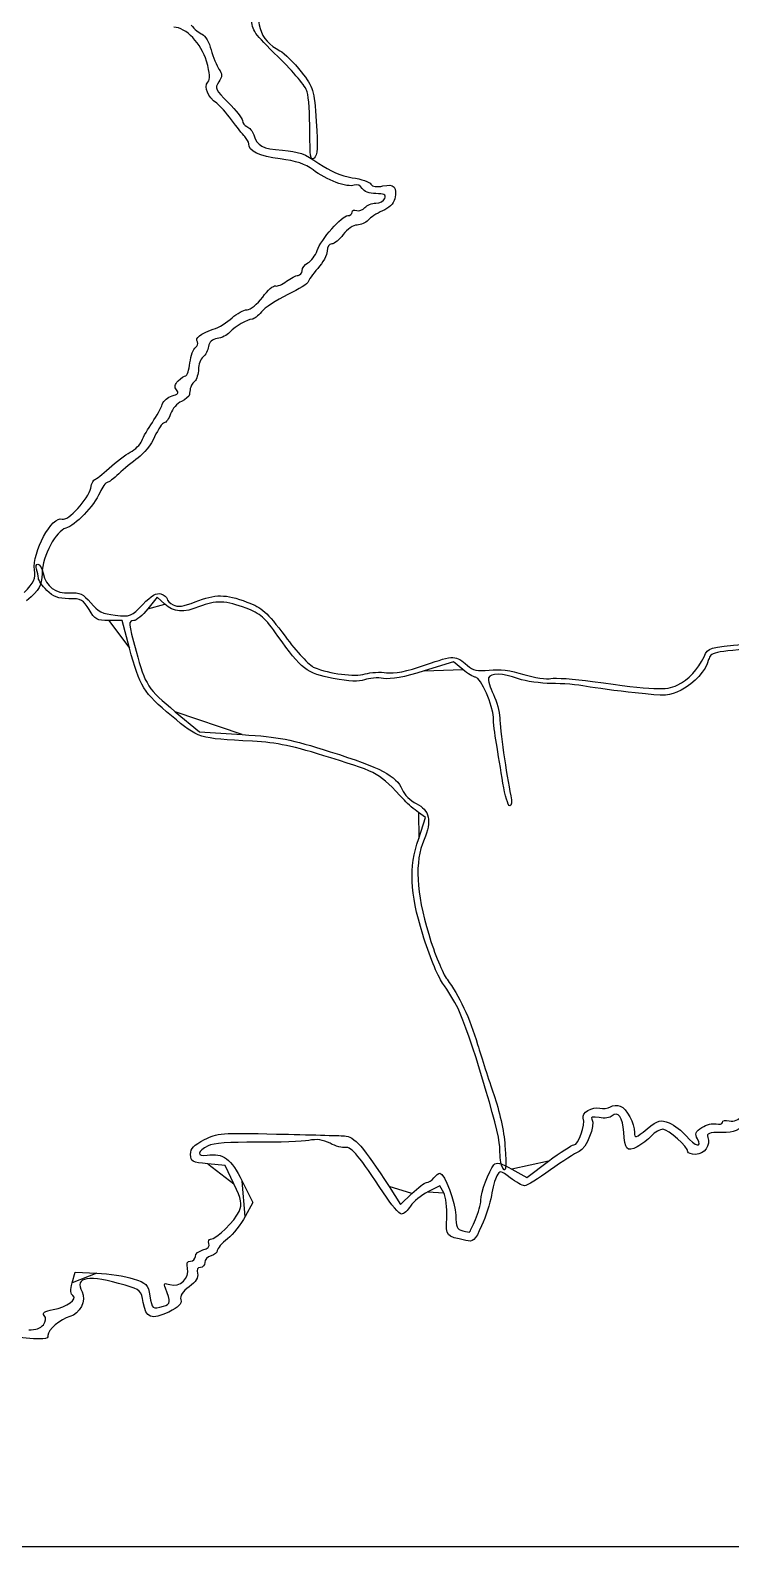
# Model space of a CAD drawing. Extents: x 0 to 210, y 0 to 297.
# Drawn here: x 51.9 to 81.3, y 0.1 to 63.7 of the extents above; entities that cross this region are included whole.
import ezdxf

# ---------------------------------------------------------------- set-up
doc = ezdxf.new("R2010")
doc.units = 0
doc.layers.get('0').update_dxf_attribs({"linetype": 'CONTINUOUS'})

msp = doc.modelspace()

# ---------------------------------------------------------------- linework, layer by layer
at = {"color": 7}
for points in [[(0.141111, 296.858883), (209.858887, 296.858883), (209.858887, 0.141106), (0.141111, 0.141106), (0.141111, 296.858883)], [(57.518417, 39.676813), (57.202392, 39.973138), (56.805729, 39.479264)], [(56.042018, 37.833015), (55.738679, 38.985389), (55.177757, 38.985389)], [(70.031523, 36.937469), (69.648036, 37.26016), (68.409427, 36.875122)], [(57.9592, 35.166383), (58.977185, 34.324333), (60.767921, 34.207239)], [(68.181338, 29.850515), (68.470171, 30.730362), (68.167476, 30.939804)], [(60.423704, 15.357774), (60.051657, 16.135461), (59.32966, 16.201311)], [(71.660041, 16.146234), (71.660041, 16.146234)], [(72.094258, 15.972338), (72.718119, 15.624018), (73.626248, 16.307764)], [(60.77519, 15.467927), (61.213151, 14.578308), (60.898182, 13.990373)], [(69.229395, 14.982942), (69.068326, 15.279504), (68.566408, 15.023453)], [(66.935862, 15.246948), (67.421402, 14.490148), (67.892981, 14.950623)], [(53.638076, 11.209965), (53.756661, 11.657666), (54.667614, 11.61888)], [(52.425298, 9.451693), (52.425285, 9.451324)]]:
    msp.add_lwpolyline(points, close=True, dxfattribs=at)
for points in [[(61.596941, 65.461818), (61.272294, 64.055368), (61.481064, 63.344031), (62.350432, 62.89446)], [(59.273225, 62.449789), (59.055828, 63.197344), (58.404166, 63.876665), (57.904441, 63.876665)], [(58.631044, 63.968815), (58.763062, 63.801991), (58.971685, 63.627252), (59.09465, 63.580498)], [(62.287199, 62.629665), (61.265096, 63.622287), (61.17581, 63.750536), (61.17581, 64.226117)], [(59.09465, 63.580498), (59.217614, 63.533758), (59.386403, 63.242306), (59.469735, 62.932838)], [(59.329781, 61.56923), (59.44005, 61.702089), (59.425704, 61.925465), (59.273225, 62.449789)], [(59.469735, 62.932838), (59.553067, 62.623369), (59.700577, 62.256901), (59.797534, 62.118472)], [(63.504334, 61.166031), (63.442868, 61.389407), (62.933204, 62.002286), (62.287199, 62.629665)], [(62.350432, 62.89446), (62.549073, 62.791748), (62.952944, 62.392881), (63.247922, 62.00812)], [(59.797534, 62.118472), (59.945544, 61.907159), (59.943749, 61.820896), (59.78634, 61.580649)], [(63.247922, 62.00812), (63.774852, 61.320805), (63.785869, 61.284219), (63.876727, 59.920388)], [(59.701147, 60.689699), (59.325348, 60.963292), (59.15727, 61.361369), (59.329781, 61.56923)], [(59.78634, 61.580649), (59.611586, 61.313943), (59.638974, 61.255153), (60.189791, 60.714564)], [(63.611169, 59.509128), (63.61051, 60.20906), (63.562495, 60.954679), (63.504334, 61.166031)], [(60.325702, 59.991519), (60.111665, 60.281258), (59.830615, 60.595442), (59.701147, 60.689699)], [(60.189791, 60.714564), (60.514804, 60.395587), (60.780724, 60.056196), (60.780724, 59.960345)], [(60.879486, 59.290691), (60.788942, 59.38641), (60.53974, 59.701779), (60.325702, 59.991519)], [(60.780724, 59.960345), (60.780724, 59.864507), (60.867365, 59.752839), (60.97326, 59.712196)], [(63.876727, 59.920388), (63.949653, 58.825725), (63.931472, 58.500979), (63.790732, 58.384372)], [(61.044111, 58.98495), (61.044111, 59.057385), (60.970029, 59.194971), (60.879486, 59.290691)], [(60.97326, 59.712196), (61.079156, 59.671567), (61.205505, 59.513211), (61.254035, 59.360307)], [(61.254035, 59.360307), (61.402578, 58.892286), (61.615971, 58.778681), (62.461351, 58.717533)], [(63.790732, 58.384372), (63.64269, 58.26172), (63.612072, 58.453501), (63.611169, 59.509128)], [(62.359661, 58.354173), (61.486116, 58.463853), (61.044111, 58.675797), (61.044111, 58.98495)], [(62.461351, 58.717533), (63.130877, 58.669094), (63.400474, 58.571939), (63.987836, 58.16741)], [(63.747038, 57.890906), (63.415263, 58.143954), (63.042495, 58.268437), (62.359661, 58.354173)], [(65.474679, 57.251187), (65.18707, 57.140822), (64.299612, 57.469427), (63.747038, 57.890906)], [(63.987836, 58.16741), (64.457719, 57.843783), (64.936059, 57.638977), (65.389356, 57.567319)], [(65.389356, 57.567319), (65.767849, 57.507488), (66.122907, 57.385112), (66.178371, 57.295372)], [(65.808153, 57.114469), (65.735476, 57.244338), (65.600755, 57.299573), (65.474679, 57.251187)], [(66.178371, 57.295372), (66.243932, 57.189288), (66.418818, 57.162856), (66.678228, 57.219842)], [(66.678228, 57.219842), (67.144803, 57.322318), (67.295495, 57.159827), (67.175879, 56.683244)], [(66.380367, 56.896572), (66.098372, 56.896572), (65.884522, 56.978002), (65.808153, 57.114469)], [(66.379991, 56.501472), (66.54446, 56.501472), (66.713137, 56.590369), (66.754832, 56.699022)], [(66.754832, 56.699022), (66.813106, 56.850885), (66.7265, 56.896572), (66.380367, 56.896572)], [(67.175879, 56.683244), (67.12366, 56.475185), (66.93227, 56.285669), (66.659121, 56.171538)], [(63.916285, 54.510223), (64.080192, 54.980418), (64.957167, 55.974673), (65.207981, 55.974673)], [(65.207981, 55.974673), (65.308205, 55.974673), (65.390206, 56.040272), (65.390206, 56.120464)], [(65.390206, 56.120464), (65.390206, 56.200643), (65.474771, 56.233805), (65.578128, 56.194137)], [(65.578128, 56.194137), (65.681483, 56.154482), (65.836902, 56.207399), (65.923503, 56.311745)], [(65.923503, 56.311745), (66.010103, 56.416091), (66.215522, 56.501472), (66.379991, 56.501472)], [(66.659121, 56.171538), (66.420519, 56.071841), (66.14868, 55.897957), (66.055034, 55.785117)], [(65.59641, 55.579955), (65.428727, 55.579955), (65.185809, 55.414606), (65.015944, 55.184855)], [(66.055034, 55.785117), (65.961387, 55.672276), (65.755007, 55.579955), (65.59641, 55.579955)], [(64.530227, 54.789756), (64.416566, 54.789756), (64.336621, 54.665918), (64.336621, 54.489862)], [(65.015944, 55.184855), (64.855284, 54.96755), (64.636712, 54.789756), (64.530227, 54.789756)], [(63.532556, 53.99176), (63.669807, 54.065209), (63.842484, 54.298528), (63.916285, 54.510223)], [(64.336621, 54.489862), (64.336621, 54.324908), (64.158826, 53.995302), (63.941521, 53.757374)], [(62.632632, 53.219696), (62.809252, 53.355452), (63.02784, 53.467831), (63.118384, 53.469451)], [(63.118384, 53.469451), (63.208927, 53.471032), (63.283008, 53.559192), (63.283008, 53.665289)], [(63.283008, 53.665289), (63.283008, 53.7714), (63.395305, 53.918311), (63.532556, 53.99176)], [(63.941521, 53.757374), (63.724216, 53.519458), (63.546421, 53.267924), (63.546421, 53.1984)], [(61.631665, 52.556995), (61.846167, 52.846906), (62.086883, 53.059074), (62.166587, 53.028494)], [(62.166587, 53.028494), (62.246293, 52.9979), (62.456014, 53.083953), (62.632632, 53.219696)], [(63.546421, 53.1984), (63.546421, 53.128889), (63.158656, 52.886785), (62.684722, 52.660393)], [(60.976915, 52.026785), (61.130795, 52.028628), (61.40498, 52.250635), (61.631665, 52.556995)], [(62.684722, 52.660393), (62.210787, 52.434014), (61.713322, 52.109321), (61.579244, 51.938875)], [(59.559858, 51.206597), (59.793826, 51.285275), (60.14881, 51.501302), (60.348712, 51.686656)], [(61.188007, 51.628959), (60.984179, 51.628959), (60.495344, 51.34367), (60.251088, 51.082154)], [(60.348712, 51.686656), (60.548614, 51.872024), (60.831305, 52.025072), (60.976915, 52.026785)], [(61.579244, 51.938875), (61.445166, 51.768416), (61.269109, 51.628959), (61.188007, 51.628959)], [(58.889386, 50.677032), (58.786793, 50.843027), (59.015246, 51.023469), (59.559858, 51.206597)], [(60.251088, 51.082154), (60.139327, 50.962491), (59.901634, 50.843962), (59.722882, 50.818754)], [(58.580335, 49.803757), (58.620599, 50.10394), (58.724892, 50.39364), (58.812099, 50.447532)], [(58.812099, 50.447532), (58.899307, 50.501437), (58.934085, 50.604702), (58.889386, 50.677032)], [(59.357044, 50.486146), (59.334587, 50.328436), (59.230873, 50.128568), (59.12657, 50.042002)], [(59.722882, 50.818754), (59.507771, 50.788411), (59.384069, 50.675952), (59.357044, 50.486146)], [(58.40218, 49.257979), (58.459904, 49.257979), (58.540073, 49.503586), (58.580335, 49.803757)], [(59.12657, 50.042002), (59.022265, 49.955435), (58.936926, 49.725922), (58.936926, 49.531981)], [(58.014007, 48.666541), (57.912659, 48.788653), (57.93238, 48.893131), (58.085725, 49.046482)], [(58.085725, 49.046482), (58.202051, 49.1628), (58.344455, 49.257979), (58.40218, 49.257979)], [(58.772301, 49.014716), (58.681757, 48.924173), (58.600268, 48.79379), (58.591214, 48.724977)], [(58.936926, 49.531981), (58.936926, 49.338026), (58.862845, 49.10526), (58.772301, 49.014716)], [(57.417956, 48.058799), (57.466253, 48.210965), (57.651575, 48.37206), (57.829782, 48.416786)], [(57.829782, 48.416786), (58.074571, 48.478224), (58.119615, 48.539293), (58.014007, 48.666541)], [(58.558289, 48.465343), (58.549228, 48.391354), (58.396614, 48.264646), (58.219133, 48.183782)], [(58.591214, 48.724977), (58.582153, 48.656163), (58.567343, 48.539332), (58.558289, 48.465343)], [(57.000896, 47.301828), (57.181982, 47.565991), (57.369659, 47.90662), (57.417956, 48.058799)], [(58.219133, 48.183782), (58.04165, 48.102919), (57.837306, 47.867136), (57.765033, 47.659814)], [(56.55879, 46.531515), (56.620862, 46.69103), (56.819811, 47.037664), (57.000896, 47.301828)], [(57.498369, 47.282863), (57.423977, 47.282863), (57.243628, 47.020583), (57.097594, 46.700012)], [(57.765033, 47.659814), (57.692761, 47.452492), (57.572763, 47.282863), (57.498369, 47.282863)], [(56.07471, 46.049533), (56.278881, 46.155117), (56.496718, 46.372), (56.55879, 46.531515)], [(57.097594, 46.700012), (56.951559, 46.379441), (56.638938, 45.980048), (56.402878, 45.812473)], [(55.187266, 45.384725), (55.471188, 45.644793), (55.870538, 45.943949), (56.07471, 46.049533)], [(56.402878, 45.812473), (56.166818, 45.644898), (55.80191, 45.344162), (55.591972, 45.144176)], [(54.581543, 44.911883), (54.630768, 44.911883), (54.903345, 45.124658), (55.187266, 45.384725)], [(53.217404, 43.243786), (53.456254, 43.152136), (54.318554, 44.092117), (54.415394, 44.549709)], [(54.415394, 44.549709), (54.45755, 44.748905), (54.532317, 44.911883), (54.581543, 44.911883)], [(55.099865, 44.780565), (55.039144, 44.780565), (54.903621, 44.587954), (54.798702, 44.352541)], [(55.591972, 45.144176), (55.382031, 44.944189), (55.160583, 44.780565), (55.099865, 44.780565)], [(54.798702, 44.352541), (54.549221, 43.792764), (53.750551, 42.962277), (53.369808, 42.866716)], [(52.055687, 41.115029), (51.945398, 41.849953), (52.794593, 43.40604), (53.217404, 43.243786)], [(53.369808, 42.866716), (52.953589, 42.762252), (52.398649, 41.704847), (52.369809, 40.961269)], [(52.140279, 41.147664), (52.096312, 41.262243), (52.121235, 41.355987), (52.195665, 41.355987)], [(52.195665, 41.355987), (52.270094, 41.355987), (52.368691, 41.184342), (52.41477, 40.974544)], [(51.617329, 40.160205), (52.047761, 40.601004), (52.11187, 40.740645), (52.055687, 41.115029)], [(52.369809, 40.961269), (52.349328, 40.433232), (52.278906, 40.307893), (51.723803, 39.811556)], [(52.220219, 40.770528), (52.220219, 40.863377), (52.184247, 41.033085), (52.140279, 41.147664)], [(52.567427, 40.254502), (52.376463, 40.445467), (52.220219, 40.67768), (52.220219, 40.770528)], [(52.41477, 40.974544), (52.539886, 40.40489), (52.932248, 40.114584), (53.529416, 40.149813)], [(53.493769, 39.907288), (53.04364, 39.907288), (52.837295, 39.984635), (52.567427, 40.254502)], [(53.529416, 40.149813), (53.96355, 40.175429), (54.091898, 40.114729), (54.412855, 39.731956)], [(56.601064, 39.664526), (56.96926, 40.051579), (57.165581, 40.165433), (57.358947, 40.104061)], [(57.358947, 40.104061), (57.502478, 40.058506), (57.619914, 39.968054), (57.619914, 39.903047)], [(58.803034, 39.774732), (59.649994, 40.108565), (60.062353, 40.106958), (60.972925, 39.766303)], [(54.344867, 39.446339), (54.099608, 39.862023), (54.016031, 39.907288), (53.493769, 39.907288)], [(55.177757, 38.985389), (54.676306, 38.985389), (54.588, 39.034263), (54.344867, 39.446339)], [(54.412855, 39.731956), (54.722556, 39.362617), (54.903666, 39.271691), (55.446258, 39.213151)], [(55.446258, 39.213151), (56.078607, 39.144917), (56.12344, 39.162433), (56.601064, 39.664526)], [(56.805729, 39.479264), (56.587565, 39.207633), (56.325918, 38.985389), (56.224292, 38.985389)], [(58.982449, 39.578038), (58.321978, 39.302075), (57.88675, 39.331444), (57.518417, 39.676813)], [(57.619914, 39.903047), (57.619914, 39.83804), (57.73527, 39.723119), (57.87626, 39.647668)], [(57.87626, 39.647668), (58.06955, 39.544218), (58.297516, 39.57547), (58.803034, 39.774732)], [(60.940396, 39.507961), (60.11098, 39.826727), (59.619712, 39.844309), (58.982449, 39.578038)], [(62.272175, 38.337873), (61.729449, 39.1087), (61.53518, 39.279383), (60.940396, 39.507961)], [(60.972925, 39.766303), (61.627282, 39.521473), (61.790853, 39.374365), (62.572449, 38.327706)], [(56.224292, 38.985389), (55.983236, 38.985389), (55.988673, 38.911282), (56.318386, 37.70279)], [(64.597585, 36.558108), (63.487641, 36.769605), (63.246358, 36.954274), (62.272175, 38.337873)], [(62.572449, 38.327706), (63.051294, 37.686473), (63.599673, 37.098196), (63.791068, 37.020427)], [(57.807408, 34.986612), (56.625172, 35.966393), (56.465678, 36.223551), (56.042018, 37.833015)], [(56.318386, 37.70279), (56.707724, 36.275743), (56.810942, 36.116189), (57.9592, 35.166383)], [(68.469093, 37.131608), (69.676001, 37.544303), (69.736494, 37.543354), (70.224636, 37.104267)], [(80.158016, 37.470867), (80.340545, 37.864505), (80.347084, 37.86648), (81.920083, 38.005397)], [(82.57704, 37.840443), (80.509777, 37.674541), (80.429652, 37.656853), (80.352491, 37.349426)], [(63.791068, 37.020427), (64.450737, 36.752391), (65.482365, 36.621864), (65.92893, 36.749942)], [(66.830044, 36.802727), (67.156635, 36.753419), (67.656292, 36.853682), (68.469093, 37.131608)], [(70.569532, 36.612118), (70.484544, 36.613567), (70.242442, 36.760004), (70.031523, 36.937469)], [(70.224636, 37.104267), (70.4589, 36.893547), (70.637178, 36.856434), (71.14182, 36.913315)], [(71.14182, 36.913315), (71.563764, 36.960872), (72.036804, 36.900936), (72.591089, 36.729765)], [(79.027916, 36.275493), (79.513424, 36.51811), (79.911442, 36.939115), (80.158016, 37.470867)], [(80.352491, 37.349426), (80.235156, 36.881931), (79.767169, 36.367801), (79.191748, 36.074242)], [(65.905178, 36.504848), (65.665661, 36.412935), (65.276304, 36.428792), (64.597585, 36.558108)], [(66.708537, 36.562915), (66.454282, 36.602965), (66.09277, 36.576835), (65.905178, 36.504848)], [(65.92893, 36.749942), (66.166148, 36.817965), (66.571649, 36.841723), (66.830044, 36.802727)], [(68.409427, 36.875122), (67.574205, 36.615476), (67.020264, 36.513804), (66.708537, 36.562915)], [(71.316701, 34.9301), (71.316701, 35.399149), (70.779502, 36.60847), (70.569532, 36.612118)], [(71.113075, 36.580602), (71.078063, 36.48936), (71.16882, 36.180498), (71.314758, 35.894248)], [(72.3703, 36.548941), (71.686975, 36.790031), (71.198165, 36.802345), (71.113075, 36.580602)], [(73.751731, 36.351392), (73.299898, 36.351392), (72.678253, 36.440289), (72.3703, 36.548941)], [(72.591089, 36.729765), (73.043667, 36.589979), (73.557076, 36.511525), (73.731997, 36.555421)], [(73.731997, 36.555421), (73.906918, 36.59933), (74.694415, 36.545412), (75.481991, 36.435482)], [(75.223555, 36.228068), (74.865884, 36.295893), (74.203564, 36.351392), (73.751731, 36.351392)], [(75.481991, 36.435482), (78.029355, 36.080103), (78.586602, 36.054962), (79.027916, 36.275493)], [(71.314758, 35.894248), (71.460696, 35.607999), (71.581163, 35.164091), (71.582463, 34.907777)], [(77.268382, 35.954593), (76.501397, 36.037169), (75.581224, 36.160229), (75.223555, 36.228068)], [(79.191748, 36.074242), (78.694817, 35.820733), (78.578746, 35.813503), (77.268382, 35.954593)], [(61.208201, 33.92465), (58.921639, 34.046565), (58.953823, 34.036516), (57.807408, 34.986612)], [(71.440618, 33.838137), (71.372464, 34.230497), (71.316701, 34.721882), (71.316701, 34.9301)], [(71.582463, 34.907777), (71.584741, 34.457508), (71.861255, 32.520453), (72.048482, 31.643121)], [(60.767921, 34.207239), (62.341757, 34.104328), (62.789965, 34.017275), (64.468307, 33.488513)], [(64.493235, 33.227089), (62.868296, 33.73786), (62.250256, 33.869099), (61.208201, 33.92465)], [(71.715979, 32.169921), (71.632687, 32.695074), (71.508774, 33.445776), (71.440618, 33.838137)], [(64.468307, 33.488513), (66.593576, 32.818951), (67.248104, 32.475464), (67.484016, 31.905915)], [(67.582316, 31.450089), (66.480564, 32.623548), (66.561595, 32.576926), (64.493235, 33.227089)], [(67.484016, 31.905915), (67.573408, 31.690112), (67.835864, 31.428687), (68.080033, 31.312252)], [(72.003623, 31.215097), (71.928713, 31.215097), (71.799273, 31.644767), (71.715979, 32.169921)], [(68.167476, 30.939804), (68.000993, 31.055002), (67.737671, 31.284621), (67.582316, 31.450089)], [(68.080033, 31.312252), (68.638787, 31.045796), (68.73922, 30.578578), (68.40523, 29.799415)], [(72.048482, 31.643121), (72.105219, 31.377259), (72.088223, 31.215097), (72.003623, 31.215097)], [(68.348957, 25.825398), (67.80335, 27.634651), (67.764014, 28.579255), (68.181338, 29.850515)], [(68.40523, 29.799415), (68.005747, 28.867467), (68.068876, 27.582656), (68.600131, 25.832786)], [(69.185988, 23.78405), (68.965677, 24.092583), (68.609735, 24.960657), (68.348957, 25.825398)], [(68.600131, 25.832786), (68.844457, 25.028008), (69.191638, 24.176305), (69.371645, 23.940114)], [(69.832785, 22.720455), (69.687867, 23.010195), (69.396808, 23.488818), (69.185988, 23.78405)], [(69.371645, 23.940114), (69.871081, 23.284762), (70.334288, 22.297856), (70.654947, 21.205906)], [(71.5801, 16.92761), (71.5801, 17.532573), (70.292501, 21.801335), (69.832785, 22.720455)], [(70.654947, 21.205906), (70.814479, 20.662644), (71.120374, 19.71646), (71.334713, 19.103265)], [(71.334713, 19.103265), (71.567657, 18.436837), (71.756224, 17.575955), (71.80348, 16.963142)], [(75.087057, 18.114384), (74.998971, 18.343923), (75.461227, 18.620901), (75.789255, 18.535125)], [(75.789255, 18.535125), (75.916431, 18.501858), (76.112706, 18.526301), (76.225421, 18.589346)], [(76.225421, 18.589346), (76.338136, 18.652417), (76.526541, 18.667115), (76.644097, 18.622008)], [(76.644097, 18.622008), (76.903779, 18.522363), (77.243195, 17.89725), (77.243195, 17.518639)], [(74.693273, 16.99151), (74.887087, 16.99151), (75.188324, 17.850483), (75.087057, 18.114384)], [(75.44786, 18.072938), (75.608602, 17.812843), (75.222056, 16.838014), (74.910739, 16.718365)], [(75.754865, 18.138261), (75.484334, 18.192363), (75.386865, 18.17162), (75.44786, 18.072938)], [(76.302143, 18.209892), (76.215179, 18.122931), (75.983283, 18.092574), (75.754865, 18.138261)], [(76.789808, 17.534483), (76.760777, 18.133098), (76.536276, 18.444028), (76.302143, 18.209892)], [(77.765015, 17.66185), (78.250065, 18.051642), (78.315215, 18.069434), (78.689581, 17.914371)], [(78.689581, 17.914371), (78.911091, 17.822616), (79.235462, 17.577443), (79.410407, 17.369529)], [(80.072747, 17.726659), (80.255188, 17.846203), (80.522883, 17.913041), (80.667625, 17.87519)], [(80.667625, 17.87519), (80.812367, 17.83734), (80.930791, 17.867025), (80.930791, 17.941106)], [(82.031026, 18.024986), (81.589612, 17.572939), (81.465808, 17.517915), (80.890025, 17.517915)], [(80.930791, 17.941106), (80.930791, 18.0152), (81.059682, 18.04212), (81.217213, 18.000924)], [(81.217213, 18.000924), (81.42318, 17.947072), (81.589612, 18.025987), (81.809702, 18.281893)], [(58.607663, 16.596411), (58.607663, 16.853068), (58.734511, 16.989653), (59.182995, 17.215927)], [(59.182995, 17.215927), (59.728715, 17.491246), (59.884624, 17.503296), (62.212092, 17.450024)], [(63.563387, 17.183015), (63.300555, 17.130875), (62.315067, 17.095369), (61.373413, 17.104127)], [(62.212092, 17.450024), (63.561663, 17.419127), (64.843652, 17.385886), (65.060957, 17.376153)], [(64.461202, 17.060666), (64.16324, 17.214755), (63.902456, 17.250287), (63.563387, 17.183015)], [(65.060957, 17.376153), (65.479027, 17.357439), (65.857895, 16.927175), (66.935862, 15.246948)], [(77.349807, 16.912267), (76.92336, 16.691735), (76.825399, 16.800585), (76.789808, 17.534483)], [(77.243195, 17.518639), (77.243195, 17.262338), (77.280696, 17.272637), (77.765015, 17.66185)], [(77.955395, 17.372729), (77.817578, 17.220444), (77.545064, 17.013241), (77.349807, 16.912267)], [(78.433331, 17.649615), (78.308282, 17.649615), (78.093211, 17.525013), (77.955395, 17.372729)], [(79.482145, 16.702719), (79.482145, 16.906709), (78.659282, 17.649615), (78.433331, 17.649615)], [(79.410407, 17.369529), (79.78318, 16.926517), (80.095361, 16.84726), (79.879598, 17.250419)], [(79.879598, 17.250419), (79.765056, 17.464445), (79.798537, 17.546994), (80.072747, 17.726659)], [(80.323632, 17.31083), (80.448581, 16.985215), (80.16716, 16.596016), (79.806762, 16.596016)], [(80.890025, 17.517915), (80.35681, 17.517915), (80.258024, 17.48179), (80.323632, 17.31083)], [(59.32966, 16.201311), (58.664889, 16.261946), (58.607663, 16.293264), (58.607663, 16.596411)], [(59.342465, 16.956794), (58.882798, 16.721473), (58.856277, 16.498176), (59.295595, 16.562169)], [(59.295595, 16.562169), (59.975849, 16.66126), (60.309017, 16.414863), (60.77519, 15.467927)], [(61.373413, 17.104127), (60.241363, 17.114663), (59.55329, 17.064736), (59.342465, 16.956794)], [(65.102775, 16.888113), (64.980878, 16.863577), (64.692169, 16.941227), (64.461202, 17.060666)], [(66.703866, 14.982692), (65.733321, 16.469623), (65.341336, 16.936117), (65.102775, 16.888113)], [(71.660041, 16.146234), (71.616073, 16.260813), (71.5801, 16.612426), (71.5801, 16.92761)], [(71.80348, 16.963142), (71.879337, 15.97945), (71.830586, 15.7018), (71.660041, 16.146234)], [(73.626248, 16.307764), (74.125718, 16.68382), (74.60588, 16.99151), (74.693273, 16.99151)], [(74.910739, 16.718365), (74.750601, 16.656822), (74.208938, 16.307791), (73.707043, 15.942745)], [(79.806762, 16.596016), (79.628223, 16.596016), (79.482145, 16.644033), (79.482145, 16.702719)], [(70.789901, 14.675147), (70.789901, 14.998839), (71.120859, 15.891158), (71.341448, 16.162209)], [(71.341448, 16.162209), (71.439142, 16.282254), (71.621612, 16.236225), (72.094258, 15.972338)], [(72.026447, 15.610519), (71.609689, 15.92839), (71.586348, 15.931774), (71.458485, 15.692857)], [(73.707043, 15.942745), (73.205148, 15.577686), (72.719482, 15.279017), (72.627786, 15.279017)], [(60.640302, 14.204794), (60.775816, 14.531949), (60.748037, 14.679809), (60.423704, 15.357774)], [(67.892981, 14.950623), (68.152349, 15.203895), (68.428885, 15.411112), (68.507505, 15.411112)], [(68.507505, 15.411112), (68.586125, 15.411112), (68.724229, 15.500009), (68.814403, 15.608662)], [(68.814403, 15.608662), (68.904577, 15.717314), (69.018554, 15.806212), (69.067686, 15.806212)], [(69.067686, 15.806212), (69.270577, 15.806212), (69.736302, 14.576029), (69.736302, 14.040103)], [(71.458485, 15.692857), (71.385146, 15.555824), (71.283741, 15.184799), (71.233141, 14.868364)], [(72.627786, 15.279017), (72.536089, 15.279017), (72.265486, 15.428193), (72.026447, 15.610519)], [(67.4536, 14.093718), (67.360384, 14.093718), (67.023004, 14.493756), (66.703866, 14.982692)], [(68.566408, 15.023453), (68.290355, 14.882614), (67.965176, 14.615816), (67.843788, 14.430554)], [(69.362775, 13.938944), (69.378003, 14.350032), (69.317981, 14.819819), (69.229395, 14.982942)], [(70.563333, 13.868103), (70.687944, 14.142197), (70.789901, 14.505359), (70.789901, 14.675147)], [(71.233141, 14.868364), (71.182541, 14.551928), (70.998498, 13.981457), (70.824158, 13.600647)], [(59.445038, 13.040514), (59.68649, 13.040514), (60.47699, 13.810524), (60.640302, 14.204794)], [(67.843788, 14.430554), (67.722402, 14.245292), (67.546817, 14.093718), (67.4536, 14.093718)], [(69.736302, 14.040103), (69.736302, 13.559214), (69.783336, 13.454039), (70.026876, 13.390349)], [(60.898182, 13.990373), (60.724949, 13.667011), (60.390604, 13.246835), (60.155193, 13.056661)], [(70.154689, 12.986438), (69.304657, 13.17494), (69.3332, 13.140606), (69.362775, 13.938944)], [(70.026876, 13.390349), (70.186691, 13.34856), (70.321795, 13.32683), (70.327105, 13.342067)], [(70.824158, 13.600647), (70.534407, 12.96775), (70.476891, 12.914978), (70.154689, 12.986438)], [(70.327105, 13.342067), (70.332413, 13.357292), (70.438719, 13.594022), (70.563333, 13.868103)], [(59.125695, 12.589126), (59.330535, 12.640542), (59.420495, 12.736498), (59.375004, 12.855041)], [(59.375004, 12.855041), (59.335859, 12.957056), (59.367379, 13.040514), (59.445038, 13.040514)], [(60.155193, 13.056661), (59.919782, 12.866473), (59.727171, 12.643703), (59.727168, 12.561601)], [(58.480914, 11.816522), (58.426781, 12.032207), (58.462318, 12.118615), (58.605154, 12.118615)], [(58.605154, 12.118615), (58.715187, 12.118615), (58.805213, 12.20638), (58.805213, 12.313649)], [(58.805213, 12.313649), (58.805213, 12.420932), (58.949429, 12.544888), (59.125695, 12.589126)], [(59.463765, 12.343466), (59.318895, 12.305576), (59.200365, 12.180132), (59.200365, 12.064697)], [(59.727168, 12.561601), (59.727166, 12.479512), (59.608635, 12.381343), (59.463765, 12.343466)], [(55.860255, 11.106686), (54.337081, 11.55814), (53.710513, 11.461854), (54.049516, 10.828417)], [(54.667614, 11.61888), (55.168637, 11.597558), (55.855408, 11.490631), (56.19377, 11.381267)], [(57.741129, 11.134198), (58.146562, 11.005514), (58.583351, 11.408384), (58.480914, 11.816522)], [(58.895452, 11.604235), (58.94077, 11.430944), (58.833117, 11.259129), (58.546429, 11.047171)], [(59.015145, 11.85482), (58.897923, 11.85482), (58.853981, 11.762828), (58.895452, 11.604235)], [(59.200365, 12.064697), (59.200365, 11.949262), (59.117016, 11.85482), (59.015145, 11.85482)], [(54.049516, 10.828417), (54.241544, 10.469614), (53.956728, 9.893598), (53.537271, 9.792453)], [(53.663166, 10.673472), (53.566241, 10.73337), (53.558077, 10.907938), (53.638076, 11.209965)], [(56.619892, 10.387671), (56.541561, 10.877528), (56.499692, 10.917157), (55.860255, 11.106686)], [(56.19377, 11.381267), (56.760001, 11.19827), (56.815964, 11.141073), (56.896771, 10.662778)], [(57.549083, 10.981439), (57.463531, 11.190131), (57.49244, 11.213126), (57.741129, 11.134198)], [(57.465907, 10.228906), (57.772063, 10.310876), (57.783087, 10.410626), (57.549083, 10.981439)], [(58.546429, 11.047171), (58.269107, 10.84214), (58.15265, 10.661238), (58.194628, 10.500722)], [(52.836125, 10.08617), (53.40593, 10.188369), (53.890878, 10.532738), (53.663166, 10.673472)], [(57.68925, 9.984735), (56.972998, 9.636757), (56.725028, 9.730185), (56.619892, 10.387671)], [(56.896771, 10.662778), (56.990494, 10.108032), (56.99674, 10.103278), (57.465907, 10.228906)], [(58.194628, 10.500722), (58.241674, 10.32082), (58.115178, 10.191662), (57.68925, 9.984735)], [(52.463062, 9.83864), (52.367261, 9.954075), (52.466407, 10.019859), (52.836125, 10.08617)], [(52.425285, 9.451324), (52.53843, 9.606058), (52.550803, 9.732911), (52.463062, 9.83864)], [(53.537271, 9.792453), (53.142998, 9.697379), (52.615371, 9.244015), (52.615371, 9.000318)], [(52.615371, 9.000318), (52.615371, 8.824182), (52.505, 8.817742), (51.300957, 8.923642)], [(51.810614, 9.239524), (52.099357, 9.227935), (52.316475, 9.302859), (52.425298, 9.451693)]]:
    msp.add_open_spline(points, degree=3, dxfattribs=at)

doc.saveas('drawing.dxf')
